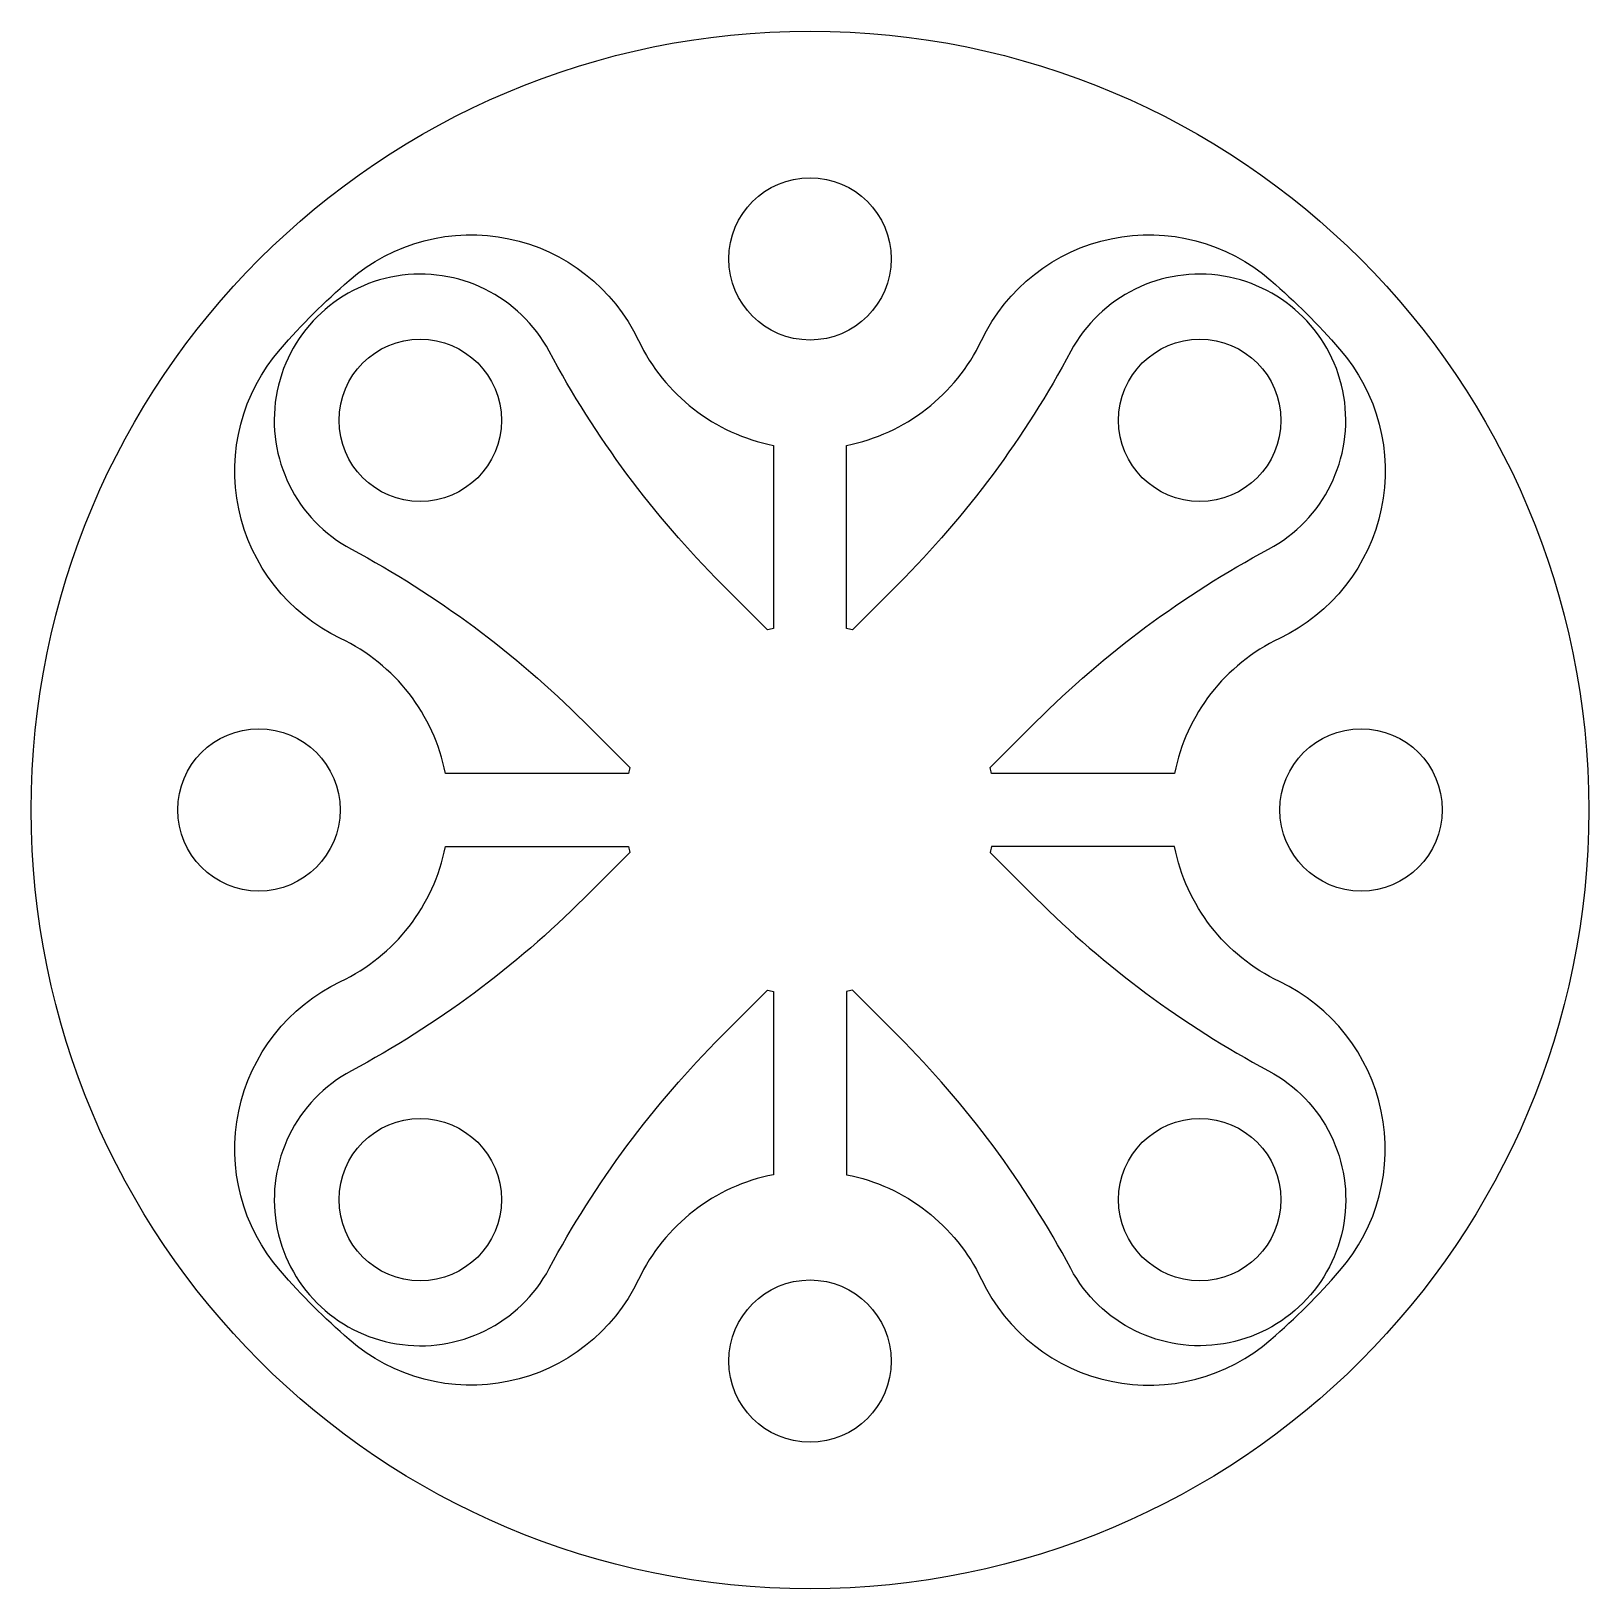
# Model space of a CAD drawing. Header units: inches. Extents: x -0.63 to 0.63, y -0.82 to 0.43.
import ezdxf

# ---------------------------------------------------------------- set-up
doc = ezdxf.new("R2010")
doc.units = ezdxf.units.IN
doc.header["$MEASUREMENT"] = 0

msp = doc.modelspace()

# ---------------------------------------------------------------- linework, layer by layer
for points in [[(-0.2947, -0.165, 0.237538), (-0.3794, -0.0559, -0.49623), (-0.4281, 0.178, -0.034646), (-0.3725, 0.2335, -0.49623), (-0.1386, 0.1849, 0.237538), (-0.0295, 0.1002), (-0.0295, -0.0479, 0.008116), (-0.0343, -0.0489), (-0.0712, -0.012, -0.07361), (-0.2108, 0.1762, 1.347479), (-0.3707, 0.0163, -0.07361), (-0.1826, -0.1233), (-0.1456, -0.1603, 0.008116), (-0.1467, -0.165)], [(0.0295, 0.1002, 0.237538), (0.1386, 0.1849, -0.49623), (0.3725, 0.2335, -0.034646), (0.4281, 0.178, -0.49623), (0.3794, -0.0559, 0.237538), (0.2947, -0.165), (0.1467, -0.165, 0.008116), (0.1456, -0.1603), (0.1826, -0.1233, -0.07361), (0.3707, 0.0163, 1.347479), (0.2108, 0.1762, -0.07361), (0.0712, -0.012), (0.0343, -0.0489, 0.008116), (0.0295, -0.0479)], [(-0.0712, -0.3771), (-0.0343, -0.3402, 0.008116), (-0.0295, -0.3412), (-0.0295, -0.4893, 0.237538), (-0.1386, -0.574, -0.49623), (-0.3725, -0.6226, -0.034646), (-0.4281, -0.5671, -0.49623), (-0.3794, -0.3332, 0.237538), (-0.2947, -0.2241), (-0.1467, -0.2241, 0.008116), (-0.1456, -0.2288), (-0.1826, -0.2658, -0.07361), (-0.3707, -0.4054, 1.347479), (-0.2108, -0.5652, -0.07361)], [(0.4281, -0.5671, 0.49623), (0.3794, -0.3332, -0.237538), (0.2947, -0.2241), (0.1467, -0.2241, -0.008116), (0.1456, -0.2288), (0.1826, -0.2658, 0.07361), (0.3707, -0.4054, -1.347479), (0.2108, -0.5652, 0.07361), (0.0712, -0.3771), (0.0343, -0.3402, -0.008116), (0.0295, -0.3412), (0.0295, -0.4893, -0.237538), (0.1386, -0.574, 0.49623), (0.3725, -0.6226, 0.034646)]]:
    msp.add_lwpolyline(points, format="xyb", close=True)
for centre, radius in [((0, -0.1945), 0.6295), ((0, 0.2509), 0.0656), ((-0.315, 0.1204), 0.0656), ((0.315, 0.1204), 0.0656), ((-0.4454, -0.1945), 0.0656), ((0.4454, -0.1945), 0.0656), ((-0.315, -0.5095), 0.0656), ((0.315, -0.5095), 0.0656), ((0, -0.64), 0.0656)]:
    msp.add_circle(centre, radius)

doc.saveas('drawing.dxf')
